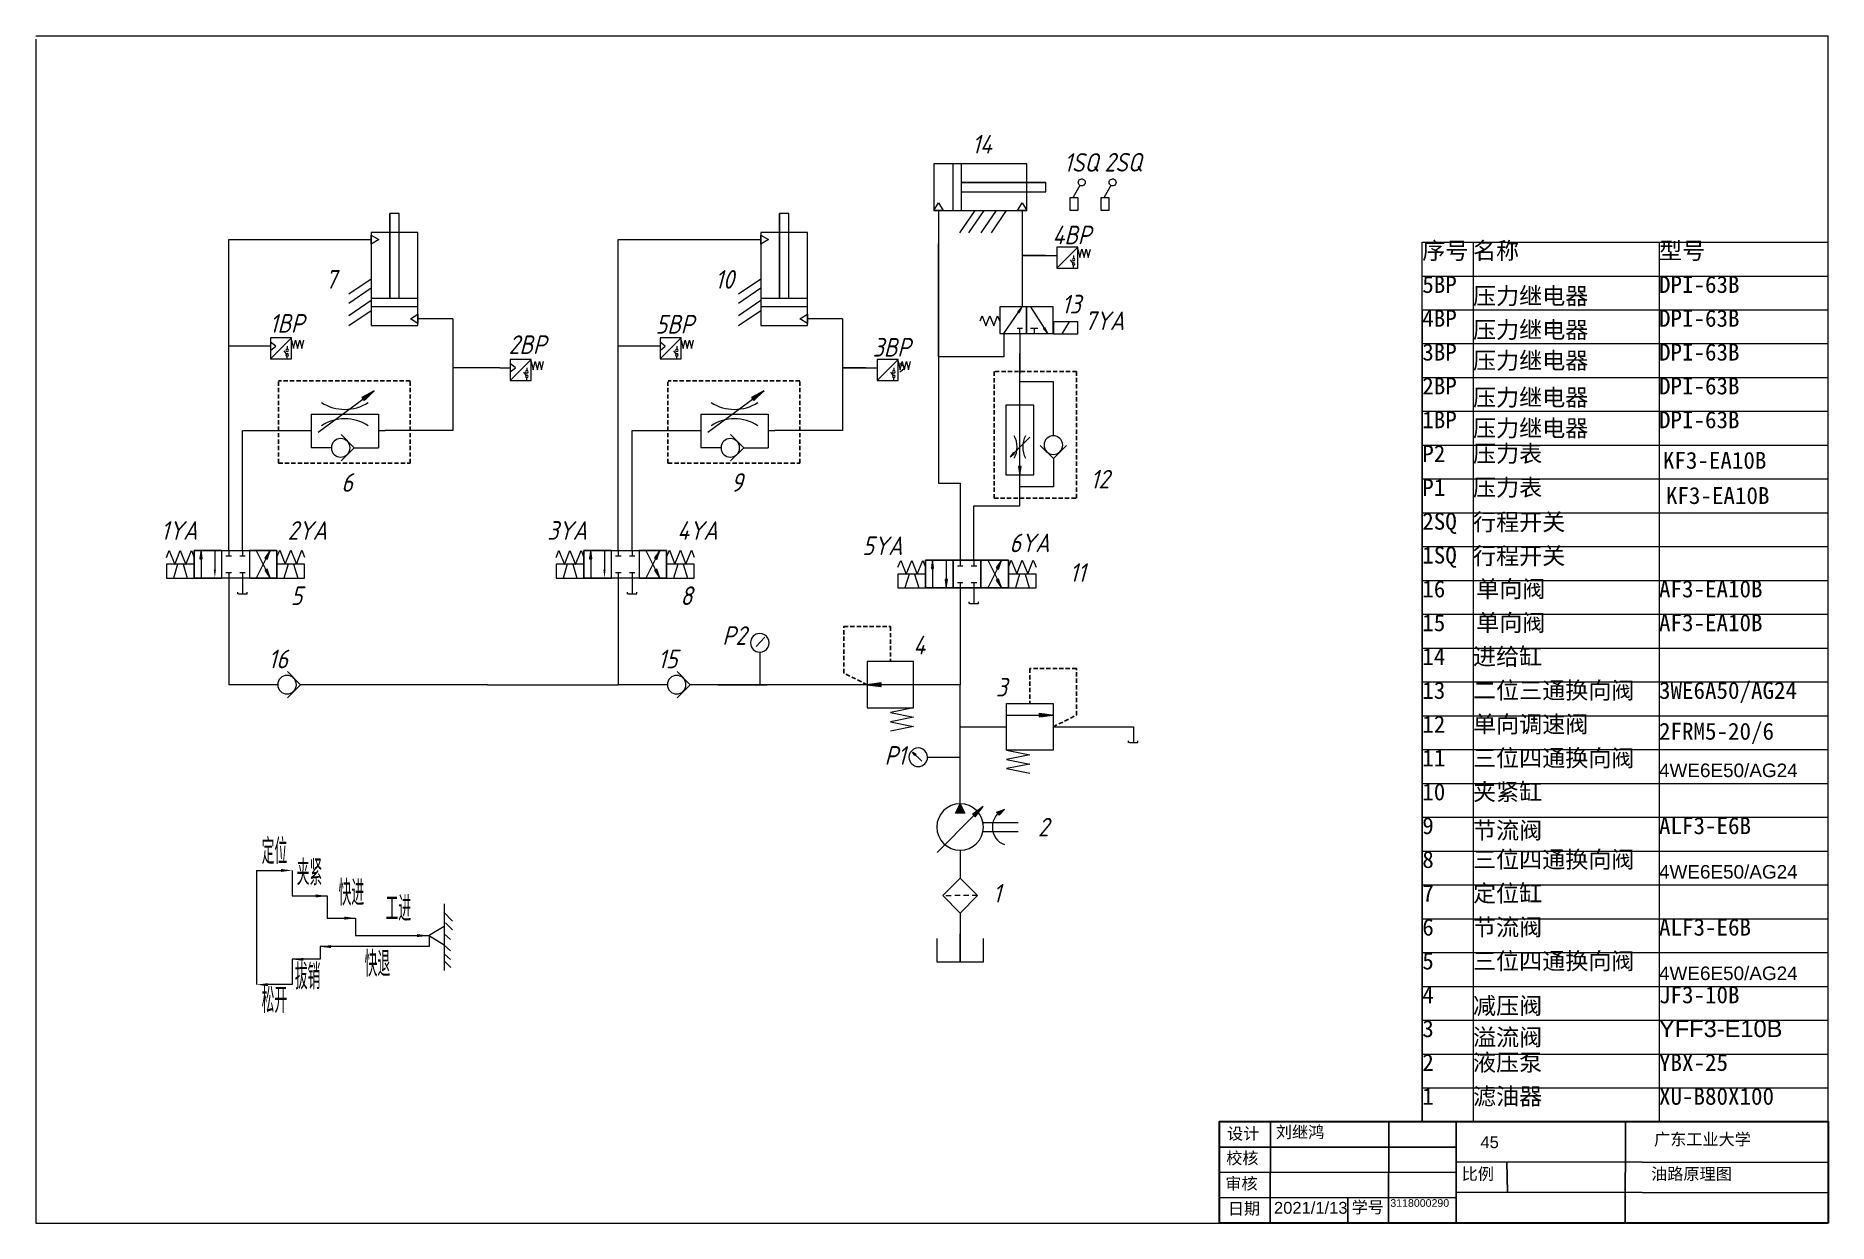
# Model space of a CAD drawing. Header units: millimetres. Extents: x 3153 to 3683, y 1578 to 1929.
import ezdxf

# ---------------------------------------------------------------- set-up
doc = ezdxf.new("R2010")
doc.units = ezdxf.units.MM
doc.linetypes.add('HIDDEN', pattern=[1.905, 1.27, -0.635])
for name, color, linetype in [('5', 7, 'Continuous'), ('标注', 7, 'Continuous'), ('细实线', 7, 'Continuous'), ('虚线', 7, 'HIDDEN')]:
    doc.layers.add(name, color=color, linetype=linetype)
doc.layers.add('粗实线', color=7, linetype='Continuous', lineweight=15)
doc.styles.get("Standard").update_dxf_attribs({"font": 'arial.ttf'})
doc.styles.add('数字大', font='gbeitc.shx', dxfattribs={"height": 10, "bigfont": '@extfont2.shx'})
doc.styles.add('文字大', font='', dxfattribs={"width": 0.7, "height": 10})
doc.styles.get('文字大').set_extended_font_data('HYSWLongFangSong')
pattern_1 = [(45, (1972.7589, 810.99058), (-0.0486135912, 0.0486135912), [])]

msp = doc.modelspace()

# ---------------------------------------------------------------- hatches: boundary and pattern name
h = msp.add_hatch()
h.set_pattern_fill('实体填充', color=256, scale=0.55)
h.set_pattern_definition([(45, (1887.85805, 818.79836), (-0.0486135912, 0.0486135912), [])])
h.paths.add_polyline_path([(3252.85, 1823.75), (3249.2, 1821.76), (3249.85, 1820.87)])
h = msp.add_hatch()
h.set_pattern_fill('实体填充', color=256, scale=0.55)
h.set_pattern_definition([(45, (2003.075894, 818.79836), (-0.0486135912, 0.0486135912), [])])
h.paths.add_polyline_path([(3368.07, 1823.75), (3364.41, 1821.76), (3365.07, 1820.87)])
h = msp.add_hatch()
h.set_pattern_fill('实体填充', color=256, scale=0.55)
h.set_pattern_definition([(45, (1756.46378, 813.89958), (-0.0486135912, 0.0486135912), [])])
h.paths.add_polyline_path([(3201.61, 1776.59), (3201.28, 1774.14), (3201.94, 1774.14)])
h = msp.add_hatch()
h.set_pattern_fill('实体填充', color=256, scale=0.55)
h.set_pattern_definition([(45, (1756.463775, 813.89958), (-0.0486135912, 0.0486135912), [])])
h.paths.add_polyline_path([(3222.03, 1776.59), (3220.48, 1774.31), (3221.13, 1773.98)])
h = msp.add_hatch()
h.set_pattern_fill('实体填充', color=256, scale=0.55)
h.set_pattern_definition([(45, (1871.68162, 813.89958), (-0.0486135912, 0.0486135912), [])])
h.paths.add_polyline_path([(3316.83, 1776.59), (3316.5, 1774.14), (3317.16, 1774.14)])
h = msp.add_hatch()
h.set_pattern_fill('实体填充', color=256, scale=0.55)
h.set_pattern_definition([(45, (1871.68162, 813.89958), (-0.0486135912, 0.0486135912), [])])
h.paths.add_polyline_path([(3337.25, 1776.59), (3335.7, 1774.31), (3336.35, 1773.98)])
h = msp.add_hatch()
h.set_pattern_fill('实体填充', color=256, scale=0.55)
h.set_pattern_definition(pattern_1)
h.paths.add_polyline_path([(3417.91, 1773.69), (3417.58, 1771.23), (3418.23, 1771.23)])
h = msp.add_hatch()
h.set_pattern_fill('实体填充', color=256, scale=0.55)
h.set_pattern_definition(pattern_1)
h.paths.add_polyline_path([(3438.33, 1773.69), (3436.77, 1771.4), (3437.43, 1771.07)])
h = msp.add_hatch()
h.set_pattern_fill('实体填充', color=256, scale=0.55)
h.set_pattern_definition([(45, (1998.42103, 818.79836), (-0.0486135912, 0.0486135912), [])])
h.paths.add_polyline_path([(3398.57, 1736.89), (3402.7, 1736.33), (3402.7, 1737.44)])
h = msp.add_hatch()
h.set_pattern_fill('实体填充', color=256, scale=0.55)
h.set_pattern_definition([(45, (2111.22945, 809.79404), (-0.0486135912, 0.0486135912), [])])
h.paths.add_polyline_path([(3453.57, 1727.88), (3449.45, 1727.33), (3449.45, 1728.44)])
h = msp.add_hatch()
h.set_pattern_fill('实体填充', color=256, scale=0.55, angle=-96.8766)
h.set_pattern_definition([(308.1233613, (2671.90767, 3176.52664), (0.0540844818, 0.042443272), [])])
h.paths.add_polyline_path([(3411.99, 1716.95), (3413.02, 1716.36), (3412.64, 1715.96)])
h = msp.add_hatch()
h.set_pattern_fill('实体填充', color=256, scale=0.55)
h.set_pattern_definition([(45, (1972.7589, 818.79836), (-0.0486135912, 0.0486135912), [])])
h.paths.add_polyline_path([(3424.7, 1698.94), (3427.45, 1698.94), (3426.07, 1701.69)])
at = {"layer": '粗实线'}
h = msp.add_hatch(dxfattribs=at)
h.set_pattern_fill('实体填充', color=256, scale=0.55, angle=180)
h.set_pattern_definition([(225, (5001.62444, 2843.45963), (0.0486135912, -0.0486135912), [])])
h.paths.add_polyline_path([(3444.41, 1848.59), (3443.13, 1847.19), (3443.54, 1846.9)])
h = msp.add_hatch(dxfattribs=at)
h.set_pattern_fill('实体填充', color=256, scale=0.55)
h.set_pattern_definition([(45, (1899.77416, 847.35821), (-0.0486135912, 0.0486135912), [])])
h.paths.add_polyline_path([(3451.97, 1840.68), (3451.16, 1842.4), (3450.74, 1842.13)])
for points in [[(3443.75, 1798.92), (3444.16, 1801.4), (3443.34, 1801.4)], [(3205.7, 1768.45), (3206.02, 1770.9), (3205.37, 1770.9)], [(3222.03, 1768.43), (3221.13, 1771.04), (3220.48, 1770.71)], [(3320.91, 1768.45), (3321.24, 1770.9), (3320.58, 1770.9)], [(3337.25, 1768.43), (3336.35, 1771.04), (3335.7, 1770.71)], [(3421.99, 1765.52), (3422.32, 1767.97), (3421.66, 1767.97)], [(3438.33, 1765.52), (3437.43, 1768.13), (3436.77, 1767.8)], [(3439.22, 1699.97), (3437.6, 1698.32), (3436.88, 1699.25)], [(3228.56, 1681.98), (3225.22, 1682.42), (3225.22, 1681.53)], [(3238.9, 1674.43), (3235.55, 1674.88), (3235.55, 1673.98)], [(3247.33, 1667.87), (3243.99, 1668.32), (3243.99, 1667.42)], [(3236.72, 1659.46), (3240.06, 1659.02), (3240.06, 1659.91)], [(3268.84, 1662.71), (3265.5, 1663.16), (3265.5, 1662.26)], [(3228.55, 1655.69), (3231.89, 1655.25), (3231.89, 1656.14)], [(3218.03, 1648.21), (3221.37, 1647.76), (3221.37, 1648.65)]]:
    msp.add_hatch(color=256, dxfattribs=at).paths.add_polyline_path(points)
at = {"layer": '虚线'}
h = msp.add_hatch(dxfattribs=at)
h.set_pattern_fill('实体填充', color=256, scale=0.55)
h.set_pattern_definition([(45, (1911.39377, 816.07114), (-0.0486135912, 0.0486135912), [])])
h.paths.add_polyline_path([(3432.88, 1700.93), (3429.79, 1698.57), (3430.52, 1697.84)])

# ---------------------------------------------------------------- linework, layer by layer
at = {"layer": '5'}
for p, q in [((3517.73, 1577.71), (3517.83, 1607.71)), ((3517.83, 1607.71), (3552.83, 1607.71)), ((3552.83, 1607.71), (3552.74, 1577.71)), ((3572.74, 1577.71), (3572.74, 1607.71)), ((3622.76, 1577.71), (3622.86, 1607.71)), ((3502.76, 1600.21), (3572.74, 1600.16)), ((3572.74, 1595.84), (3682.76, 1595.68)), ((3587.74, 1595.84), (3587.94, 1586.82)), ((3572.74, 1592.82), (3502.76, 1592.71)), ((3502.76, 1585.21), (3572.74, 1585.32)), ((3502.76, 1577.71), (3502.76, 1585.21)), ((3540.74, 1577.71), (3540.73, 1585.27)), ((3682.76, 1586.71), (3572.74, 1586.84)), ((3682.76, 1577.71), (3682.76, 1586.71)), ((3552.74, 1577.71), (3540.74, 1577.71)), ((3552.74, 1577.71), (3572.74, 1577.71)), ((3682.76, 1577.71), (3622.76, 1577.71))]:
    msp.add_line(p, q, dxfattribs=at)
at = {"layer": '5', "lineweight": 30}
msp.add_lwpolyline([(3682.76, 1577.71), (3502.76, 1577.71), (3502.76, 1607.71), (3682.76, 1607.71)], close=True, dxfattribs=at)
at = {"layer": '标注'}
for p, q in [((3273.36, 1669.65), (3275.98, 1667.02)), ((3273.92, 1666.46), (3275.95, 1664.43)), ((3273.55, 1663.22), (3275.42, 1661.53)), ((3273.55, 1659.9), (3275.42, 1658.21)), ((3273.55, 1657.34), (3275.42, 1655.65)), ((3273.55, 1655.21), (3275.48, 1653.27))]:
    msp.add_line(p, q, dxfattribs=at)
at = {"layer": '粗实线'}
for p, q in [((3152.76, 1928.71), (3682.76, 1928.71)), ((3152.76, 1927.71), (3152.76, 1577.71)), ((3682.76, 1577.71), (3682.76, 1928.71)), ((3423.92, 1890.85), (3423.92, 1877.1)), ((3426.39, 1890.85), (3426.39, 1877.1)), ((3426.39, 1885.35), (3451.42, 1885.35)), ((3426.39, 1882.6), (3451.42, 1882.6)), ((3461.52, 1884.49), (3459.55, 1881.06)), ((3470.66, 1884.49), (3468.7, 1881.06)), ((3419.66, 1877.1), (3419.66, 1873.66)), ((3426, 1870.5), (3430.49, 1877.1)), ((3428.68, 1870.5), (3433.17, 1877.1)), ((3432.33, 1870.5), (3436.81, 1877.1)), ((3435.33, 1870.5), (3439.81, 1877.1)), ((3444.41, 1877.1), (3444.41, 1873.66)), ((3257.45, 1851.15), (3257.45, 1876.18)), ((3260.2, 1851.15), (3260.2, 1876.18)), ((3372.67, 1851.15), (3372.67, 1876.18)), ((3375.42, 1851.15), (3375.42, 1876.18)), ((3419.66, 1873.66), (3419.66, 1814.33)), ((3444.41, 1873.66), (3444.41, 1853.4)), ((3209.78, 1868.46), (3251.95, 1868.46)), ((3209.78, 1776.59), (3209.78, 1868.46)), ((3325, 1868.46), (3367.17, 1868.46)), ((3325, 1776.59), (3325, 1868.46)), ((3419.66, 1833.84), (3419.66, 1867.22)), ((3454.69, 1860.07), (3460.88, 1866.25)), ((3562.74, 1857.71), (3562.74, 1867.71)), ((3562.74, 1867.71), (3682.76, 1867.71)), ((3562.74, 1867.71), (3682.74, 1867.71)), ((3577.74, 1867.71), (3577.74, 1627.71)), ((3632.74, 1867.71), (3632.74, 1627.71)), ((3451.35, 1863.78), (3444.41, 1863.78)), ((3444.65, 1863.78), (3454.69, 1863.78)), ((3459.64, 1861.27), (3458.71, 1862.48)), ((3459.64, 1863.78), (3459.64, 1862.94)), ((3459.64, 1860.07), (3459.64, 1860.9)), ((3251.95, 1856.79), (3245.35, 1852.31)), ((3367.17, 1856.79), (3360.57, 1852.31)), ((3562.74, 1847.71), (3562.74, 1857.71)), ((3562.74, 1857.71), (3682.74, 1857.71)), ((3577.74, 1857.71), (3577.74, 1617.71)), ((3632.74, 1857.71), (3632.74, 1617.71)), ((3251.95, 1854.11), (3245.35, 1849.62)), ((3251.95, 1850.47), (3245.35, 1845.98)), ((3251.95, 1851.15), (3265.7, 1851.15)), ((3367.17, 1854.11), (3360.57, 1849.62)), ((3367.17, 1850.47), (3360.57, 1845.98)), ((3367.17, 1851.15), (3380.92, 1851.15)), ((3444.41, 1853.4), (3444.41, 1848.59)), ((3251.95, 1847.46), (3245.35, 1842.98)), ((3251.95, 1848.68), (3265.7, 1848.68)), ((3276.03, 1845.07), (3265.7, 1845.07)), ((3276.03, 1845.07), (3276.03, 1812.03)), ((3367.17, 1847.46), (3360.57, 1842.98)), ((3367.17, 1848.68), (3380.92, 1848.68)), ((3391.25, 1845.07), (3380.92, 1845.07)), ((3391.25, 1845.07), (3391.25, 1812.03)), ((3439.01, 1840.68), (3443.34, 1847.04)), ((3446.88, 1848.61), (3450.95, 1842.27)), ((3562.74, 1847.71), (3682.74, 1847.71)), ((3562.74, 1767.71), (3562.74, 1847.71)), ((3562.74, 1847.71), (3562.74, 1607.71)), ((3577.74, 1847.71), (3577.74, 1607.71)), ((3632.74, 1847.71), (3632.74, 1607.71)), ((3222.13, 1833.22), (3228.32, 1839.4)), ((3337.35, 1833.22), (3343.54, 1839.4)), ((3439.01, 1840.68), (3439.01, 1833.86)), ((3442.96, 1842.26), (3444.54, 1842.26)), ((3443.75, 1840.68), (3443.75, 1842.26)), ((3443.75, 1840.68), (3443.75, 1828.88)), ((3446.92, 1842.26), (3449.09, 1842.26)), ((3448.01, 1842.26), (3448.01, 1840.68)), ((3458.35, 1844.21), (3456.2, 1840.64)), ((3222.13, 1836.93), (3209.78, 1836.93)), ((3227.08, 1834.42), (3226.16, 1835.63)), ((3227.08, 1836.93), (3227.08, 1836.09)), ((3227.08, 1833.22), (3227.08, 1834.05)), ((3337.35, 1836.93), (3325, 1836.93)), ((3342.3, 1834.42), (3341.37, 1835.63)), ((3342.3, 1836.93), (3342.3, 1836.09)), ((3342.3, 1833.22), (3342.3, 1834.05)), ((3439.01, 1833.86), (3419.66, 1833.86)), ((3443.75, 1822.98), (3443.75, 1834.78)), ((3562.74, 1837.71), (3682.74, 1837.71)), ((3582.74, 1837.71), (3682.74, 1837.71)), ((3289.92, 1830.58), (3276.03, 1830.58)), ((3289.92, 1830.58), (3293.01, 1830.58)), ((3293.01, 1826.86), (3299.2, 1833.05)), ((3297.96, 1828.07), (3297.04, 1829.28)), ((3297.96, 1830.58), (3297.96, 1829.74)), ((3398.19, 1830.58), (3391.25, 1830.58)), ((3391.49, 1830.58), (3401.53, 1830.58)), ((3401.53, 1826.86), (3407.72, 1833.05)), ((3406.48, 1828.07), (3405.55, 1829.28)), ((3406.48, 1830.58), (3406.48, 1829.74)), ((3236.22, 1811.55), (3252.85, 1823.75)), ((3297.96, 1826.86), (3297.96, 1827.7)), ((3351.44, 1811.55), (3368.07, 1823.75)), ((3406.48, 1826.86), (3406.48, 1827.7)), ((3562.74, 1827.71), (3682.74, 1827.71)), ((3582.74, 1827.71), (3682.74, 1827.71)), ((3443.75, 1798.92), (3443.75, 1822.98)), ((3453.65, 1810.47), (3453.65, 1820.1)), ((3234.18, 1816.89), (3254.11, 1816.89)), ((3234.18, 1816.89), (3234.18, 1806.92)), ((3254.11, 1816.89), (3254.11, 1806.92)), ((3349.39, 1816.89), (3369.33, 1816.89)), ((3349.39, 1816.89), (3349.39, 1806.92)), ((3369.33, 1816.89), (3369.33, 1806.92)), ((3562.74, 1817.71), (3682.74, 1817.71)), ((3582.74, 1817.71), (3682.74, 1817.71)), ((3213.86, 1776.59), (3213.86, 1812.03)), ((3213.86, 1812.03), (3229.21, 1812.03)), ((3229.21, 1812.03), (3234.18, 1812.03)), ((3254.11, 1812.03), (3256.04, 1812.03)), ((3276.03, 1812.03), (3256.04, 1812.03)), ((3329.08, 1776.59), (3329.08, 1812.03)), ((3329.08, 1812.03), (3344.43, 1812.03)), ((3344.43, 1812.03), (3349.39, 1812.03)), ((3369.33, 1812.03), (3371.26, 1812.03)), ((3391.25, 1812.03), (3371.26, 1812.03)), ((3446.67, 1810.09), (3440.83, 1804.25)), ((3562.74, 1807.71), (3682.74, 1807.71)), ((3582.74, 1807.71), (3682.74, 1807.71)), ((3240.16, 1806.92), (3234.18, 1806.92)), ((3246.89, 1806.92), (3254.11, 1806.92)), ((3355.37, 1806.92), (3349.39, 1806.92)), ((3362.11, 1806.92), (3369.33, 1806.92)), ((3453.65, 1803.73), (3453.65, 1795.35)), ((3443.75, 1795.48), (3443.75, 1798.92)), ((3562.74, 1797.71), (3682.74, 1797.71)), ((3582.74, 1797.71), (3682.74, 1797.71)), ((3443.75, 1789.73), (3443.75, 1795.48)), ((3453.65, 1795.35), (3443.75, 1795.35)), ((3430.16, 1773.69), (3430.16, 1789.73)), ((3430.16, 1789.73), (3443.75, 1789.73)), ((3562.74, 1787.71), (3682.74, 1787.71)), ((3582.74, 1787.71), (3682.74, 1787.71)), ((3205.69, 1776.59), (3205.69, 1770.88)), ((3209.78, 1776.59), (3209.78, 1774.96)), ((3213.86, 1776.59), (3213.86, 1774.96)), ((3217.95, 1776.59), (3220.81, 1770.88)), ((3320.91, 1776.59), (3320.91, 1770.88)), ((3325, 1776.59), (3325, 1774.96)), ((3329.08, 1776.59), (3329.08, 1774.96)), ((3333.17, 1776.59), (3336.02, 1770.88)), ((3562.74, 1777.71), (3682.74, 1777.71)), ((3582.74, 1777.71), (3682.74, 1777.71)), ((3194.67, 1772.51), (3193.44, 1768.43)), ((3196.3, 1772.51), (3197.53, 1768.43)), ((3201.61, 1774.14), (3201.61, 1768.43)), ((3208.96, 1774.96), (3210.6, 1774.96)), ((3213.05, 1774.96), (3214.68, 1774.96)), ((3220.81, 1774.14), (3217.95, 1768.43)), ((3227.34, 1772.51), (3226.12, 1768.43)), ((3228.97, 1772.51), (3230.2, 1768.43)), ((3309.89, 1772.51), (3308.66, 1768.43)), ((3311.52, 1772.51), (3312.74, 1768.43)), ((3316.83, 1774.14), (3316.83, 1768.43)), ((3324.18, 1774.96), (3325.81, 1774.96)), ((3328.26, 1774.96), (3329.9, 1774.96)), ((3336.02, 1774.14), (3333.17, 1768.43)), ((3342.56, 1772.51), (3341.33, 1768.43)), ((3344.19, 1772.51), (3345.42, 1768.43)), ((3417.91, 1771.23), (3417.91, 1765.52)), ((3421.99, 1773.69), (3421.99, 1767.97)), ((3424.03, 1773.69), (3424.03, 1765.52)), ((3425.26, 1772.05), (3426.89, 1772.05)), ((3426.07, 1773.69), (3426.07, 1772.05)), ((3429.34, 1772.05), (3430.97, 1772.05)), ((3430.16, 1773.69), (3430.16, 1772.05)), ((3432.2, 1773.69), (3432.2, 1765.52)), ((3434.24, 1773.69), (3437.1, 1767.97)), ((3437.1, 1771.23), (3434.24, 1765.52)), ((3208.96, 1770.06), (3210.6, 1770.06)), ((3209.78, 1770.06), (3209.78, 1768.43)), ((3209.78, 1768.43), (3209.78, 1736.89)), ((3213.05, 1770.06), (3214.68, 1770.06)), ((3213.86, 1770.06), (3213.86, 1768.43)), ((3213.86, 1768.43), (3213.86, 1763.8)), ((3324.18, 1770.06), (3325.81, 1770.06)), ((3325, 1770.06), (3325, 1768.43)), ((3325, 1768.43), (3325, 1736.89)), ((3328.26, 1770.06), (3329.9, 1770.06)), ((3329.08, 1770.06), (3329.08, 1768.43)), ((3329.08, 1768.43), (3329.08, 1763.8)), ((3410.96, 1769.6), (3409.74, 1765.52)), ((3412.6, 1769.6), (3413.82, 1765.52)), ((3425.26, 1767.15), (3426.89, 1767.15)), ((3426.07, 1767.15), (3426.07, 1765.52)), ((3426.07, 1765.52), (3426.07, 1736.89)), ((3429.34, 1767.15), (3430.97, 1767.15)), ((3430.13, 1765.52), (3430.13, 1760.9)), ((3430.16, 1767.15), (3430.16, 1765.52)), ((3443.64, 1769.6), (3442.41, 1765.52)), ((3445.27, 1769.6), (3446.49, 1765.52)), ((3562.74, 1607.71), (3562.74, 1767.71)), ((3562.74, 1767.71), (3682.74, 1767.71)), ((3582.74, 1767.71), (3682.74, 1767.71)), ((3582.74, 1767.71), (3682.74, 1767.71)), ((3212.68, 1763.8), (3212.44, 1763.8)), ((3212.68, 1763.8), (3212.44, 1763.8)), ((3212.45, 1763.8), (3212.45, 1764.27)), ((3212.68, 1763.8), (3215.22, 1763.8)), ((3215.22, 1763.8), (3215.22, 1764.27)), ((3327.9, 1763.8), (3327.66, 1763.8)), ((3327.9, 1763.8), (3327.66, 1763.8)), ((3327.67, 1763.8), (3327.67, 1764.27)), ((3327.9, 1763.8), (3330.44, 1763.8)), ((3330.44, 1763.8), (3330.44, 1764.27)), ((3428.98, 1760.9), (3428.74, 1760.9)), ((3428.75, 1760.9), (3428.75, 1761.36)), ((3428.98, 1760.9), (3431.52, 1760.9)), ((3431.52, 1760.9), (3431.52, 1761.36)), ((3562.74, 1757.71), (3682.74, 1757.71)), ((3582.74, 1757.71), (3682.74, 1757.71)), ((3365.73, 1748.16), (3368.36, 1750.97)), ((3366.85, 1746.51), (3366.85, 1736.89)), ((3562.74, 1747.71), (3682.74, 1747.71)), ((3582.74, 1747.71), (3682.74, 1747.71)), ((3224.29, 1736.89), (3209.78, 1736.89)), ((3286.36, 1736.89), (3231.03, 1736.89)), ((3286.36, 1736.89), (3325, 1736.89)), ((3339.51, 1736.89), (3325, 1736.89)), ((3401.57, 1736.89), (3346.25, 1736.89)), ((3354.44, 1736.89), (3369.01, 1736.89)), ((3384.82, 1736.89), (3369.01, 1736.89)), ((3398.57, 1736.89), (3384.82, 1736.89)), ((3412.32, 1736.89), (3398.57, 1736.89)), ((3426.07, 1736.89), (3412.32, 1736.89)), ((3426.07, 1712), (3426.07, 1736.89)), ((3562.74, 1737.71), (3682.74, 1737.71)), ((3582.74, 1737.71), (3682.74, 1737.71)), ((3439.82, 1727.89), (3453.57, 1727.89)), ((3426.07, 1724.44), (3439.82, 1724.44)), ((3453.57, 1724.44), (3467.32, 1724.44)), ((3453.57, 1724.44), (3477.3, 1724.44)), ((3477.3, 1724.44), (3477.3, 1719.82)), ((3562.74, 1727.71), (3682.74, 1727.71)), ((3582.74, 1727.71), (3682.74, 1727.71)), ((3476.12, 1719.82), (3475.88, 1719.82)), ((3476.12, 1719.82), (3475.88, 1719.82)), ((3475.89, 1719.82), (3475.89, 1720.28)), ((3476.12, 1719.82), (3478.66, 1719.82)), ((3478.66, 1719.82), (3478.66, 1720.28)), ((3562.74, 1717.71), (3682.74, 1717.71)), ((3582.74, 1717.71), (3682.74, 1717.71)), ((3414.8, 1714.32), (3411.99, 1716.95)), ((3416.45, 1715.44), (3426.07, 1715.44)), ((3426.07, 1701.69), (3426.07, 1712)), ((3562.74, 1707.71), (3682.74, 1707.71)), ((3582.74, 1707.71), (3682.74, 1707.71)), ((3419.27, 1687.32), (3430.16, 1698.21)), ((3432.81, 1696.19), (3443.26, 1696.19)), ((3562.74, 1697.71), (3682.74, 1697.71)), ((3582.74, 1697.71), (3682.74, 1697.71)), ((3443.26, 1693.44), (3432.81, 1693.44)), ((3426.07, 1687.94), (3426.07, 1679.69)), ((3562.74, 1687.71), (3682.74, 1687.71)), ((3582.74, 1687.71), (3682.74, 1687.71)), ((3218.05, 1681.96), (3218.05, 1648.21)), ((3218.05, 1681.96), (3225.22, 1681.96)), ((3228.55, 1681.96), (3228.55, 1674.46)), ((3562.74, 1677.71), (3682.74, 1677.71)), ((3582.74, 1677.71), (3682.74, 1677.71)), ((3228.55, 1674.46), (3238.86, 1674.46)), ((3238.86, 1674.46), (3238.86, 1667.89)), ((3273.55, 1672.09), (3273.55, 1652.4)), ((3421.84, 1674.53), (3423.42, 1674.53)), ((3426.07, 1674.53), (3424.53, 1674.53)), ((3428.65, 1674.53), (3427.11, 1674.53)), ((3431.23, 1674.53), (3429.68, 1674.53)), ((3238.86, 1667.89), (3247.3, 1667.89)), ((3426.07, 1669.37), (3426.07, 1654.94)), ((3562.74, 1667.71), (3682.74, 1667.71)), ((3582.74, 1667.71), (3682.74, 1667.71)), ((3269.05, 1659.46), (3236.8, 1659.46)), ((3236.8, 1659.46), (3236.8, 1655.71)), ((3269.05, 1662.46), (3269.05, 1659.46)), ((3426.07, 1654.94), (3426.07, 1663.22)), ((3236.8, 1655.71), (3228.55, 1655.71)), ((3228.55, 1655.71), (3228.55, 1648.21)), ((3562.74, 1657.71), (3682.74, 1657.71)), ((3582.74, 1657.71), (3682.74, 1657.71)), ((3228.55, 1648.21), (3221.17, 1648.21)), ((3562.74, 1647.71), (3682.74, 1647.71)), ((3582.74, 1647.71), (3682.74, 1647.71)), ((3562.74, 1637.71), (3682.74, 1637.71)), ((3582.74, 1637.71), (3682.74, 1637.71)), ((3562.74, 1627.71), (3682.74, 1627.71)), ((3582.74, 1627.71), (3682.74, 1627.71)), ((3562.74, 1617.71), (3682.74, 1617.71)), ((3682.74, 1607.71), (3562.74, 1607.71)), ((3152.76, 1577.71), (3682.76, 1577.71))]:
    msp.add_line(p, q, dxfattribs=at)
for points in [[(3418.28, 1877.1), (3445.78, 1877.1), (3445.78, 1890.85), (3418.28, 1890.85)], [(3418.28, 1877.1), (3419.66, 1879.3), (3421.03, 1877.1)], [(3443.03, 1877.1), (3444.41, 1879.3), (3445.78, 1877.1)], [(3458.52, 1877.14), (3461, 1877.14), (3461, 1880.85), (3458.52, 1880.85)], [(3467.67, 1877.14), (3470.14, 1877.14), (3470.14, 1880.85), (3467.67, 1880.85)], [(3265.7, 1843.04), (3265.7, 1870.54), (3251.95, 1870.54), (3251.95, 1843.04)], [(3251.95, 1869.83), (3254.15, 1868.46), (3251.95, 1867.08)], [(3380.92, 1843.04), (3380.92, 1870.54), (3367.17, 1870.54), (3367.17, 1843.04)], [(3367.17, 1869.83), (3369.37, 1868.46), (3367.17, 1867.08)], [(3454.69, 1860.07), (3460.88, 1860.07), (3460.88, 1866.25), (3454.69, 1866.25)], [(3265.7, 1843.69), (3263.5, 1845.07), (3265.7, 1846.44)], [(3380.92, 1843.69), (3378.72, 1845.07), (3380.92, 1846.44)], [(3437.82, 1840.68), (3445.73, 1840.68), (3445.73, 1848.59), (3437.82, 1848.59)], [(3444.41, 1848.59), (3443.13, 1847.19), (3443.54, 1846.9)], [(3445.73, 1840.68), (3453.63, 1840.68), (3453.63, 1848.59), (3445.73, 1848.59)], [(3222.13, 1833.22), (3228.32, 1833.22), (3228.32, 1839.4), (3222.13, 1839.4)], [(3337.35, 1833.22), (3343.54, 1833.22), (3343.54, 1839.4), (3337.35, 1839.4)], [(3451.97, 1840.68), (3451.16, 1842.4), (3450.74, 1842.13)], [(3453.7, 1840.64), (3460.85, 1840.64), (3460.85, 1844.21), (3453.7, 1844.21)], [(3293.01, 1826.86), (3299.2, 1826.86), (3299.2, 1833.05), (3293.01, 1833.05)], [(3401.53, 1826.86), (3407.72, 1826.86), (3407.72, 1833.05), (3401.53, 1833.05)], [(3252.85, 1823.75), (3249.2, 1821.76), (3249.85, 1820.87)], [(3368.07, 1823.75), (3364.41, 1821.76), (3365.07, 1820.87)], [(3447.88, 1819.55), (3439.63, 1819.55), (3439.63, 1798.92), (3447.88, 1798.92)], [(3440.83, 1804.25), (3442.16, 1805.26), (3441.84, 1805.58)], [(3443.75, 1798.92), (3444.16, 1801.4), (3443.34, 1801.4)], [(3199.57, 1776.59), (3224.07, 1776.59), (3224.07, 1768.43), (3199.57, 1768.43)], [(3199.57, 1768.43), (3207.74, 1768.43), (3207.74, 1776.59), (3199.57, 1776.59)], [(3201.61, 1776.59), (3201.28, 1774.14), (3201.94, 1774.14)], [(3215.91, 1768.43), (3224.07, 1768.43), (3224.07, 1776.59), (3215.91, 1776.59)], [(3222.03, 1776.59), (3220.48, 1774.31), (3221.13, 1773.98)], [(3314.79, 1776.59), (3339.29, 1776.59), (3339.29, 1768.43), (3314.79, 1768.43)], [(3314.79, 1768.43), (3322.95, 1768.43), (3322.95, 1776.59), (3314.79, 1776.59)], [(3316.83, 1776.59), (3316.5, 1774.14), (3317.16, 1774.14)], [(3331.12, 1768.43), (3339.29, 1768.43), (3339.29, 1776.59), (3331.12, 1776.59)], [(3337.25, 1776.59), (3335.7, 1774.31), (3336.35, 1773.98)], [(3191.4, 1768.43), (3199.57, 1768.43), (3199.57, 1772.51), (3191.4, 1772.51)], [(3222.03, 1768.43), (3221.13, 1771.04), (3220.48, 1770.71)], [(3224.07, 1768.43), (3232.24, 1768.43), (3232.24, 1772.51), (3224.07, 1772.51)], [(3306.62, 1768.43), (3314.79, 1768.43), (3314.79, 1772.51), (3306.62, 1772.51)], [(3337.25, 1768.43), (3336.35, 1771.04), (3335.7, 1770.71)], [(3339.29, 1768.43), (3347.46, 1768.43), (3347.46, 1772.51), (3339.29, 1772.51)], [(3415.86, 1773.69), (3440.37, 1773.69), (3440.37, 1765.52), (3415.86, 1765.52)], [(3415.86, 1765.52), (3424.03, 1765.52), (3424.03, 1773.69), (3415.86, 1773.69)], [(3417.91, 1773.69), (3417.58, 1771.23), (3418.23, 1771.23)], [(3424.03, 1765.52), (3432.2, 1765.52), (3432.2, 1773.69), (3424.03, 1773.69)], [(3432.2, 1765.52), (3440.37, 1765.52), (3440.37, 1773.69), (3432.2, 1773.69)], [(3438.33, 1773.69), (3436.77, 1771.4), (3437.43, 1771.07)], [(3407.7, 1765.52), (3415.86, 1765.52), (3415.86, 1769.6), (3407.7, 1769.6)], [(3421.99, 1765.52), (3422.32, 1767.97), (3421.66, 1767.97)], [(3438.33, 1765.52), (3437.43, 1768.13), (3436.77, 1767.8)], [(3440.37, 1765.52), (3448.54, 1765.52), (3448.54, 1769.6), (3440.37, 1769.6)], [(3412.32, 1730.01), (3412.32, 1743.76), (3398.57, 1743.76), (3398.57, 1730.01)], [(3398.57, 1736.89), (3402.7, 1736.33), (3402.7, 1737.44)], [(3439.82, 1717.57), (3439.82, 1731.32), (3453.57, 1731.32), (3453.57, 1717.57)], [(3411.99, 1716.95), (3413.02, 1716.36), (3412.64, 1715.96)], [(3424.7, 1698.94), (3426.07, 1701.69), (3427.45, 1698.94)], [(3432.88, 1700.93), (3429.79, 1698.57), (3430.52, 1697.84)], [(3439.22, 1699.97), (3437.6, 1698.32), (3436.88, 1699.25)], [(3426.07, 1679.69), (3431.23, 1674.53), (3426.07, 1669.37), (3420.92, 1674.53)]]:
    msp.add_lwpolyline(points, close=True, dxfattribs=at)
for points in [[(3426.39, 1882.6), (3451.42, 1882.6), (3451.42, 1885.35), (3426.39, 1885.35)], [(3260.2, 1851.15), (3260.2, 1876.18), (3257.45, 1876.18), (3257.45, 1851.15)], [(3375.42, 1851.15), (3375.42, 1876.18), (3372.67, 1876.18), (3372.67, 1851.15)], [(3460.88, 1865.64), (3461.5, 1863.16), (3462.11, 1865.64), (3462.73, 1863.16), (3463.35, 1865.64), (3463.97, 1863.16), (3464.59, 1865.64)], [(3431.98, 1844.46), (3432.55, 1845.9), (3433.71, 1843.01), (3434.86, 1845.9), (3436.02, 1843.01), (3437.17, 1845.9), (3437.75, 1844.46)], [(3222.13, 1835.69), (3223.68, 1836.93), (3222.13, 1838.17)], [(3228.32, 1838.79), (3228.94, 1836.31), (3229.56, 1838.79), (3230.18, 1836.31), (3230.8, 1838.79), (3231.41, 1836.31), (3232.03, 1838.79)], [(3337.35, 1835.69), (3338.9, 1836.93), (3337.35, 1838.17)], [(3343.54, 1838.79), (3344.16, 1836.31), (3344.78, 1838.79), (3345.39, 1836.31), (3346.01, 1838.79), (3346.63, 1836.31), (3347.25, 1838.79)], [(3293.01, 1829.34), (3294.56, 1830.58), (3293.01, 1831.81)], [(3299.2, 1832.43), (3299.82, 1829.96), (3300.44, 1832.43), (3301.06, 1829.96), (3301.68, 1832.43), (3302.3, 1829.96), (3302.91, 1832.43)], [(3407.72, 1832.43), (3408.34, 1829.96), (3408.96, 1832.43), (3409.57, 1829.96), (3410.19, 1832.43), (3410.81, 1829.96), (3411.43, 1832.43)], [(3408.23, 1829.34), (3409.78, 1830.58), (3408.23, 1831.81)], [(3453.65, 1820.1), (3453.65, 1826.42), (3443.75, 1826.42)], [(3419.66, 1814.33), (3419.66, 1796.45), (3426.07, 1796.45), (3426.07, 1773.69)], [(3243.01, 1803.04), (3246.89, 1806.92), (3243.01, 1810.81)], [(3358.22, 1803.04), (3362.11, 1806.92), (3358.22, 1810.81)], [(3449.76, 1807.62), (3453.65, 1803.73), (3457.54, 1807.62)], [(3191.4, 1774.51), (3192.22, 1776.55), (3193.85, 1772.47), (3195.48, 1776.55), (3197.12, 1772.47), (3198.75, 1776.55), (3199.57, 1774.51)], [(3224.07, 1774.59), (3224.89, 1776.64), (3226.52, 1772.55), (3228.16, 1776.64), (3229.79, 1772.55), (3231.42, 1776.64), (3232.24, 1774.59)], [(3306.62, 1774.51), (3307.43, 1776.55), (3309.07, 1772.47), (3310.7, 1776.55), (3312.34, 1772.47), (3313.97, 1776.55), (3314.79, 1774.51)], [(3339.29, 1774.59), (3340.11, 1776.64), (3341.74, 1772.55), (3343.38, 1776.64), (3345.01, 1772.55), (3346.64, 1776.64), (3347.46, 1774.59)], [(3407.7, 1771.6), (3408.51, 1773.64), (3410.15, 1769.56), (3411.78, 1773.64), (3413.41, 1769.56), (3415.05, 1773.64), (3415.86, 1771.6)], [(3440.37, 1771.68), (3441.19, 1773.73), (3442.82, 1769.64), (3444.45, 1773.73), (3446.09, 1769.64), (3447.72, 1773.73), (3448.54, 1771.68)], [(3227.14, 1733), (3231.03, 1736.89), (3227.14, 1740.78)], [(3342.36, 1733), (3346.25, 1736.89), (3342.36, 1740.78)], [(3412.32, 1730.01), (3405.45, 1728.64), (3412.32, 1727.26), (3405.45, 1725.89), (3412.32, 1724.51), (3405.45, 1723.14)], [(3439.82, 1717.57), (3446.7, 1716.19), (3439.82, 1714.82), (3446.7, 1713.44), (3439.82, 1712.07), (3446.7, 1710.69)], [(3247.3, 1667.89), (3247.3, 1662.74), (3268.86, 1662.74)], [(3273.55, 1659.9), (3268.86, 1662.71), (3273.55, 1665.52)], [(3419.2, 1661.81), (3419.2, 1654.94), (3432.95, 1654.94), (3432.95, 1661.81)]]:
    msp.add_lwpolyline(points, dxfattribs=at)
for points in [[(3462.54, 1886.29, -0.269924), (3463.06, 1885.39, -0.294707), (3462.45, 1884.45, -0.240367), (3461.52, 1884.49, -0.269143), (3461, 1885.39, -0.574898)], [(3471.68, 1886.29, -0.269924), (3472.2, 1885.39, -0.294707), (3471.6, 1884.45, -0.240367), (3470.66, 1884.49, -0.269143), (3470.14, 1885.39, -0.574898)], [(3245.66, 1806.92, 1), (3240.16, 1806.92, 1)], [(3360.87, 1806.92, 1), (3355.37, 1806.92, 1)], [(3453.65, 1804.97, 1), (3453.65, 1810.47, 1)], [(3366.85, 1752.01, 0.999999), (3366.85, 1746.51, 1.000001)], [(3229.79, 1736.89, 1), (3224.29, 1736.89, 1)], [(3345.01, 1736.89, 1), (3339.51, 1736.89, 1)], [(3410.95, 1715.44, 0.999999), (3416.45, 1715.44, 1.000001)], [(3426.07, 1687.94, 1), (3426.07, 1701.69, 1)]]:
    msp.add_lwpolyline(points, format="xyb", close=True, dxfattribs=at)
for centre, radius, start, end in [((3459.64, 1862.57), 0.371, 90, 270), ((3459.64, 1861.27), 0.371, 90, 270), ((3459.64, 1862.57), 0.371, 270, 90), ((3459.64, 1861.27), 0.371, 270, 90), ((3227.08, 1835.72), 0.371, 90, 270), ((3227.08, 1834.42), 0.371, 90, 270), ((3227.08, 1835.72), 0.371, 270, 90), ((3227.08, 1834.42), 0.371, 270, 90), ((3342.3, 1835.72), 0.371, 90, 270), ((3342.3, 1834.42), 0.371, 90, 270), ((3342.3, 1835.72), 0.371, 270, 90), ((3342.3, 1834.42), 0.371, 270, 90), ((3297.96, 1829.37), 0.371, 90, 270), ((3297.96, 1829.37), 0.371, 270, 90), ((3406.48, 1829.37), 0.371, 90, 270), ((3406.48, 1829.37), 0.371, 270, 90), ((3297.96, 1828.07), 0.371, 90, 270), ((3297.96, 1828.07), 0.371, 270, 90), ((3406.48, 1828.07), 0.371, 90, 270), ((3406.48, 1828.07), 0.371, 270, 90), ((3244.14, 1830.76), 12.49, 236.6015, 303.3985), ((3359.36, 1830.76), 12.49, 236.6015, 303.3985), ((3244.14, 1803.03), 12.49, 56.6015, 123.3985), ((3359.36, 1803.03), 12.49, 56.6015, 123.3985), ((3435.91, 1807.17), 7.01, 331.9275, 28.0725), ((3451.59, 1807.17), 7.01, 151.9275, 208.0725), ((3426.01, 1694.81), 6.94, 348.5788, 11.4212)]:
    msp.add_arc(centre, radius, start, end, dxfattribs=at)
msp.add_ellipse((3440.31, 1694.81), major_axis=(0, -5.3), ratio=0.886134, start_param=3.375243, end_param=6.049535, dxfattribs=at)
at = {"layer": '虚线'}
for p, q in [((3224.48, 1802.4), (3224.48, 1826.47)), ((3339.69, 1802.4), (3339.69, 1826.47)), ((3460.25, 1792.05), (3436.19, 1792.05))]:
    msp.add_line(p, q, dxfattribs=at)
for points in [[(3460.53, 1792.05), (3460.53, 1829.45), (3436.19, 1829.45), (3436.19, 1792.05)], [(3224.48, 1802.4), (3263.47, 1802.4), (3263.47, 1826.74), (3224.55, 1826.74)], [(3339.69, 1802.4), (3378.69, 1802.4), (3378.69, 1826.74), (3339.77, 1826.74)], [(3398.57, 1736.89), (3391.7, 1740.32), (3391.7, 1754.07), (3405.45, 1754.07), (3405.45, 1743.76)], [(3453.57, 1724.44), (3460.45, 1727.88), (3460.45, 1741.63), (3446.7, 1741.63), (3446.7, 1731.32)]]:
    msp.add_lwpolyline(points, dxfattribs=at)

# ---------------------------------------------------------------- texts
at = {"layer": '标注', "char_height": 7.5, "width": 11.5028, "attachment_point": 1, "style": '文字大'}
for s, insert in [('{\\Ftxt,gbcbig|c134;定位}', (3219.55, 1691.34)), ('{\\Ftxt,gbcbig|c134;夹紧}', (3229.91, 1685.09)), ('{\\Ftxt,gbcbig|c134;快进}', (3242.3, 1679.1)), ('{\\Ftxt,gbcbig|c134;工进}', (3256.19, 1674.43)), ('{\\Ftxt,gbcbig|c134;拔销}', (3229.36, 1654.32)), ('{\\Ftxt,gbcbig|c134;快退}', (3249.99, 1658.08)), ('{\\Ftxt,gbcbig|c134;松开}', (3219.52, 1647.34))]:
    msp.add_mtext(s, dxfattribs=dict(at, insert=insert))
at = {"layer": '粗实线', "char_height": 5, "attachment_point": 1}
for s, insert in [('{\\fSimSun|b0|i0|c134|p2;序号}', (3562.74, 1867.71)), ('{\\fSimSun|b0|i0|c134|p2;名称}', (3577.74, 1867.71)), ('{\\fSimSun|b0|i0|c134|p2;型号}', (3632.74, 1867.71)), ('{\\fSimSun|b0|i0|c134|p2;5BP}', (3562.74, 1857.71)), ('{\\fSimSun|b0|i0|c134|p2;压力继电器}', (3577.74, 1854.33)), ('{\\fSimSun|b0|i0|c134|p2;DPI-63B}', (3632.74, 1857.71)), ('{\\fSimSun|b0|i0|c134|p2;4BP}', (3562.74, 1847.71)), ('{\\fSimSun|b0|i0|c134|p2;压力继电器}', (3577.74, 1844.33)), ('{\\fSimSun|b0|i0|c134|p2;DPI-63B}', (3632.74, 1847.71)), ('{\\fSimSun|b0|i0|c134|p2;3BP}', (3562.74, 1837.71)), ('{\\fSimSun|b0|i0|c134|p2;压力继电器}', (3577.74, 1835.23)), ('{\\fSimSun|b0|i0|c134|p2;DPI-63B}', (3632.74, 1837.71)), ('{\\fSimSun|b0|i0|c134|p2;2BP}', (3562.74, 1827.71)), ('{\\fSimSun|b0|i0|c134|p2;压力继电器}', (3577.74, 1824.33)), ('{\\fSimSun|b0|i0|c134|p2;DPI-63B}', (3632.74, 1827.71)), ('{\\fSimSun|b0|i0|c134|p2;1BP}', (3562.74, 1817.71)), ('{\\fSimSun|b0|i0|c134|p2;压力继电器}', (3577.74, 1815.23)), ('{\\fSimSun|b0|i0|c134|p2;DPI-63B}', (3632.74, 1817.71)), ('{\\fSimSun|b0|i0|c134|p2;P2}', (3562.74, 1807.71)), ('{\\fSimSun|b0|i0|c134|p2;压力表}', (3577.74, 1807.71)), ('{\\fSimSun|b0|i0|c134|p2;KF3-EA10B}', (3633.89, 1805.72)), ('{\\fSimSun|b0|i0|c134|p2;P1}', (3562.74, 1797.71)), ('{\\fSimSun|b0|i0|c134|p2;压力表}', (3577.74, 1797.71)), ('{\\fSimSun|b0|i0|c134|p2;KF3-EA10B}', (3634.79, 1795.31)), ('{\\fSimSun|b0|i0|c134|p2;2SQ}', (3562.74, 1787.71)), ('{\\fSimSun|b0|i0|c134|p2;行程开关}', (3577.74, 1787.48)), ('{\\fSimSun|b0|i0|c134|p2;1SQ}', (3562.74, 1777.71)), ('{\\fSimSun|b0|i0|c134|p2;行程开关}', (3577.74, 1777.48)), ('{\\fSimSun|b0|i0|c134|p2;16}', (3562.74, 1767.71)), ('{\\fSimSun|b0|i0|c134|p2;单向阀}', (3578.69, 1767.71)), ('{\\fSimSun|b0|i0|c134|p2;AF3-EA10B}', (3632.74, 1767.71)), ('{\\fSimSun|b0|i0|c134|p2;15}', (3562.74, 1757.71)), ('{\\fSimSun|b0|i0|c134|p2;单向阀}', (3578.69, 1757.71)), ('{\\fSimSun|b0|i0|c134|p2;AF3-EA10B}', (3632.74, 1757.71)), ('{\\fSimSun|b0|i0|c134|p2;14}', (3562.74, 1747.71)), ('{\\fSimSun|b0|i0|c134|p2;进给缸}', (3577.74, 1747.71)), ('{\\fSimSun|b0|i0|c134|p2;二位三通换向阀}', (3577.74, 1737.71)), ('{\\fSimSun|b0|i0|c134|p2;13}', (3562.74, 1737.71)), ('{\\fSimSun|b0|i0|c134|p2;3WE6A50/AG24}', (3632.74, 1737.71)), ('{\\fSimSun|b0|i0|c134|p2;单向调速阀}', (3577.74, 1727.71)), ('{\\fSimSun|b0|i0|c134|p2;12}', (3562.74, 1727.71)), ('{\\fSimSun|b0|i0|c134|p2;2FRM5-20/6}', (3632.74, 1725.62)), ('{\\fSimSun|b0|i0|c134|p2;11}', (3562.74, 1717.71)), ('{\\fSimSun|b0|i0|c134|p2;三位四通换向阀}', (3577.74, 1717.71)), ('{\\fSimSun|b0|i0|c134|p2;10}', (3562.74, 1707.71)), ('{\\fSimSun|b0|i0|c134|p2;夹紧缸}', (3577.74, 1707.71)), ('{\\fSimSun|b0|i0|c134|p2;9}', (3562.74, 1697.71)), ('{\\fSimSun|b0|i0|c134|p2;节流阀}', (3577.74, 1696.33)), ('{\\fSimSun|b0|i0|c134|p2;ALF3-E6B}', (3632.74, 1697.71)), ('{\\fSimSun|b0|i0|c134|p2;8}', (3562.74, 1687.71)), ('{\\fSimSun|b0|i0|c134|p2;三位四通换向阀}', (3577.74, 1687.71)), ('{\\fSimSun|b0|i0|c134|p2;7}', (3562.74, 1677.71)), ('{\\fSimSun|b0|i0|c134|p2;定位缸}', (3577.74, 1677.71)), ('{\\fSimSun|b0|i0|c134|p2;6}', (3562.74, 1667.71)), ('{\\fSimSun|b0|i0|c134|p2;节流阀}', (3577.74, 1667.71)), ('{\\fSimSun|b0|i0|c134|p2;ALF3-E6B}', (3632.74, 1667.71)), ('{\\fSimSun|b0|i0|c134|p2;5}', (3562.74, 1657.71)), ('{\\fSimSun|b0|i0|c134|p2;三位四通换向阀}', (3577.74, 1657.71)), ('{\\fSimSun|b0|i0|c134|p2;4}', (3562.74, 1647.71)), ('{\\fSimSun|b0|i0|c134|p2;减压阀}', (3577.74, 1644.48)), ('{\\fSimSun|b0|i0|c134|p2;JF3-10B}', (3632.74, 1647.71)), ('{\\fSimSun|b0|i0|c134|p2;3}', (3562.74, 1637.71)), ('{\\fSimSun|b0|i0|c134|p2;溢流阀}', (3577.74, 1635.17)), ('{\\fSimSun|b0|i0|c134|p2;2}', (3562.74, 1627.71)), ('{\\fSimSun|b0|i0|c134|p2;液压泵}', (3577.74, 1627.71)), ('{\\fSimSun|b0|i0|c134|p2;YBX-25}', (3632.74, 1627.71)), ('{\\fSimSun|b0|i0|c134|p2;1}', (3562.74, 1617.71)), ('{\\fSimSun|b0|i0|c134|p2;滤油器}', (3577.74, 1617.71)), ('{\\fSimSun|b0|i0|c134|p2;XU-B80X100}', (3632.74, 1617.71))]:
    msp.add_mtext(s, dxfattribs=dict(at, insert=insert))
at = {"layer": '粗实线', "attachment_point": 1}
for s, width, heights, insert, char_height in [('4WE6E50/AG24', 40.7569, [-4.14], (3632.74, 1713.57), 4), ('4WE6E50/AG24', 40.7569, [-4.14], (3632.74, 1683.57), 4), ('4WE6E50/AG24', 40.7569, [-4.14], (3632.74, 1653.57), 4), ('YFF3-E10B', 31.5006, [-5.11], (3632.74, 1637.71), 5)]:
    msp.add_mtext_dynamic_manual_height_columns(s, width=width, gutter_width=12.5, heights=heights, dxfattribs=dict(at, insert=insert, char_height=char_height))
at = {"layer": '细实线', "attachment_point": 1}
for s, width, gutter_width, heights, insert, char_height in [('{\\fSimSun|b0|i0|c134|p2;设计}', 10.291, 17.5, [-4.46], (3505.03, 1605.93), 3.5), ('{\\fSimSun|b0|i0|c134|p2;刘继鸿}', 32.0424, 17.5, [-4.58], (3519.45, 1606.39), 3.5), ('45', 26.8422, 17.5, [-3.56], (3579.94, 1603.39), 3.5), ('{\\fSimSun|b0|i0|c134|p2;广东工业大学}', 58.526, 17.5, [-4.61], (3631.27, 1604.25), 3.5), ('{\\fSimSun|b0|i0|c134|p2;校核}', 10.291, 17.5, [-4.61], (3504.76, 1598.68), 3.5), ('{\\fSimSun|b0|i0|c134|p2;审核}', 10.291, 17.5, [-4.61], (3504.49, 1591.16), 3.5), ('{\\fSimSun|b0|i0|c134|p2;比例}', 12.1853, 17.5, [-4.54], (3574.39, 1594.02), 3.5), ('{\\fSimSun|b0|i0|c134|p2;油路原理图}', 38.234, 17.5, [-4.59], (3630.41, 1594.03), 3.5), ('{\\fSimSun|b0|i0|c134|p2;学号}', 10.291, 17.5, [-4.54], (3541.84, 1584.15), 3.5), ('3118000290', 11.6393, 11.2, [-2.29], (3553.29, 1584.78), 2.24), ('{\\fSimSun|b0|i0|c134|p2;日期}', 10.291, 17.5, [-4.54], (3505.23, 1583.77), 3.5), ('2021/1/13', 20.6258, 17.5, [-3.62], (3518.89, 1583.99), 3.5)]:
    msp.add_mtext_dynamic_manual_height_columns(s, width=width, gutter_width=gutter_width, heights=heights, dxfattribs=dict(at, insert=insert, char_height=char_height))
at = {"layer": '虚线', "char_height": 5.5, "width": 6.6534, "style": '数字大'}
for s, insert, attachment_point in [('{\\Fgbeitc,@extfont2|c134;14}', (3429.58, 1899.41), 1), ('{\\Fgbeitc,@extfont2|c134;1SQ}', (3456.77, 1894.03), 1), ('{\\Fgbeitc,@extfont2|c134;2SQ}', (3468.72, 1894.09), 1), ('{\\Fgbeitc,@extfont2|c134;4BP}', (3453.36, 1872.58), 1), ('{\\Fgbeitc,@extfont2|c134;7}', (3238.38, 1859.46), 1), ('{\\Fgbeitc,@extfont2|c134;10}', (3353.6, 1859.46), 1), ('{\\Fgbeitc,@extfont2|c134;13}', (3456.1, 1852.14), 1), ('{\\Fgbeitc,@extfont2|c134;1BP}', (3221.86, 1846.45), 1), ('{\\Fgbeitc,@extfont2|c134;5BP}', (3336.04, 1846.19), 1), ('{\\Fgbeitc,@extfont2|c134;7YA}', (3474.58, 1847.23), 3), ('{\\Fgbeitc,@extfont2|c134;2BP}', (3292.56, 1840.17), 1), ('{\\Fgbeitc,@extfont2|c134;3BP}', (3400.2, 1839.38), 1), ('{\\Fgbeitc,@extfont2|c134;6}', (3243.08, 1799.41), 1), ('{\\Fgbeitc,@extfont2|c134;9}', (3358.3, 1799.41), 1), ('{\\Fgbeitc,@extfont2|c134;12}', (3464.62, 1800.4), 1), ('{\\Fgbeitc,@extfont2|c134;1YA}', (3200.52, 1785.24), 3), ('{\\Fgbeitc,@extfont2|c134;2YA}', (3227.21, 1785.24), 1), ('{\\Fgbeitc,@extfont2|c134;3YA}', (3315.74, 1785.24), 3), ('{\\Fgbeitc,@extfont2|c134;4YA}', (3342.42, 1785.24), 1), ('{\\Fgbeitc,@extfont2|c134;6YA}', (3440.66, 1781.56), 1), ('{\\Fgbeitc,@extfont2|c134;5YA}', (3397.17, 1780.72), 1), ('{\\Fgbeitc,@extfont2|c134;11}', (3458.44, 1772.78), 1), ('{\\Fgbeitc,@extfont2|c134;5}', (3228.13, 1765.94), 1), ('{\\Fgbeitc,@extfont2|c134;8}', (3343.35, 1765.94), 1), ('{\\Fgbeitc,@extfont2|c134;P2}', (3362.82, 1754.16), 3), ('{\\Fgbeitc,@extfont2|c134;4}', (3412.21, 1751.35), 1), ('{\\Fgbeitc,@extfont2|c134;16}', (3227.26, 1747.24), 3), ('{\\Fgbeitc,@extfont2|c134;15}', (3342.48, 1747.24), 3), ('{\\Fgbeitc,@extfont2|c134;3}', (3439.93, 1738.9), 3), ('{\\Fgbeitc,@extfont2|c134;P1}', (3409.93, 1718.72), 3), ('{\\Fgbeitc,@extfont2|c134;2}', (3449.08, 1697.53), 1), ('1', (3435.79, 1678), 1)]:
    msp.add_mtext(s, dxfattribs=dict(at, insert=insert, attachment_point=attachment_point))

doc.saveas('drawing.dxf')
